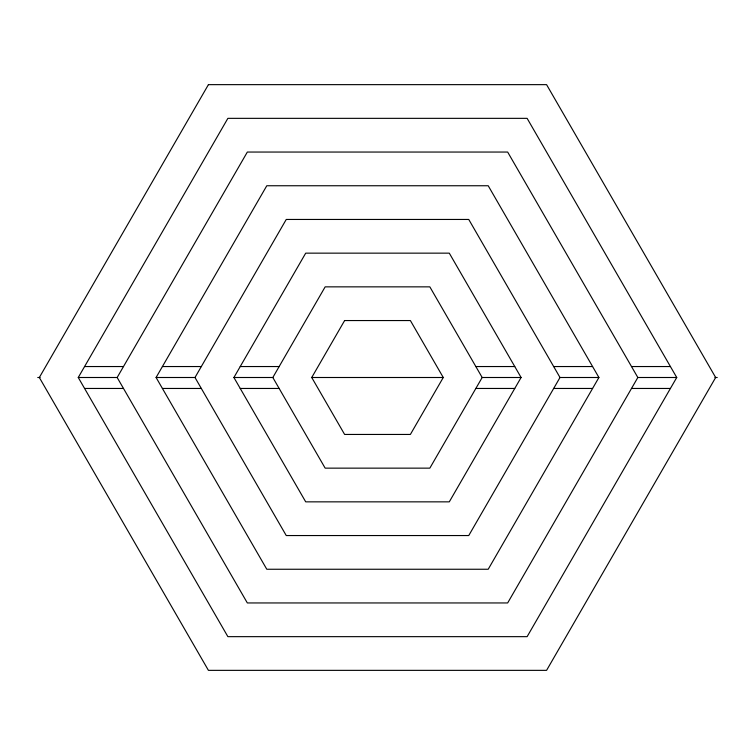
<?xml version="1.0" encoding="UTF-8"?>
<svg xmlns="http://www.w3.org/2000/svg" width="755" height="755" viewBox="0 0 755 755"><rect width="100%" height="100%" fill="white"/><g stroke="black" fill="none" stroke-linecap="round" stroke-linejoin="round"><path stroke-width="1.13" d="M78.256 377.5L227.878 118.346L527.122 118.346L676.744 377.5L527.122 636.654L227.878 636.654L78.256 377.5L117.167 377.5L247.338 152.048L507.662 152.048L637.833 377.5L507.662 602.952L247.338 602.952L117.167 377.5M156.087 377.5L266.789 185.749L488.211 185.749L598.913 377.5L488.211 569.251L266.789 569.251L156.087 377.5L194.998 377.5L286.249 535.55L468.751 535.55L560.002 377.5L468.751 219.45L286.249 219.45L194.998 377.5M233.908 377.5L305.709 253.151L449.291 253.151L521.092 377.5L449.291 501.849L305.709 501.849L233.908 377.5L272.829 377.5L325.16 286.853L429.84 286.853L482.171 377.5L429.84 468.147L325.16 468.147L272.829 377.5M84.579 366.543L123.499 366.543M162.41 366.543L201.33 366.543M240.241 366.543L279.152 366.543M475.848 366.543L514.759 366.543M553.67 366.543L592.59 366.543M631.501 366.543L670.421 366.543M37.75 377.5L40.109 377.5M311.438 377.5L443.562 377.5M482.171 377.5L521.092 377.5M560.002 377.5L598.913 377.5M637.833 377.5L676.744 377.5M714.891 377.5L717.25 377.5M84.579 388.457L123.499 388.457M162.41 388.457L201.33 388.457M240.241 388.457L279.152 388.457M475.848 388.457L514.759 388.457M553.67 388.457L592.59 388.457M631.501 388.457L670.421 388.457M208.418 84.645L39.335 377.5L208.418 670.355L546.582 670.355L715.664 377.5L546.582 84.645L208.418 84.645M344.62 320.554L311.739 377.5L344.62 434.446L410.38 434.446L443.26 377.5L410.38 320.554L344.62 320.554"/></g></svg>
